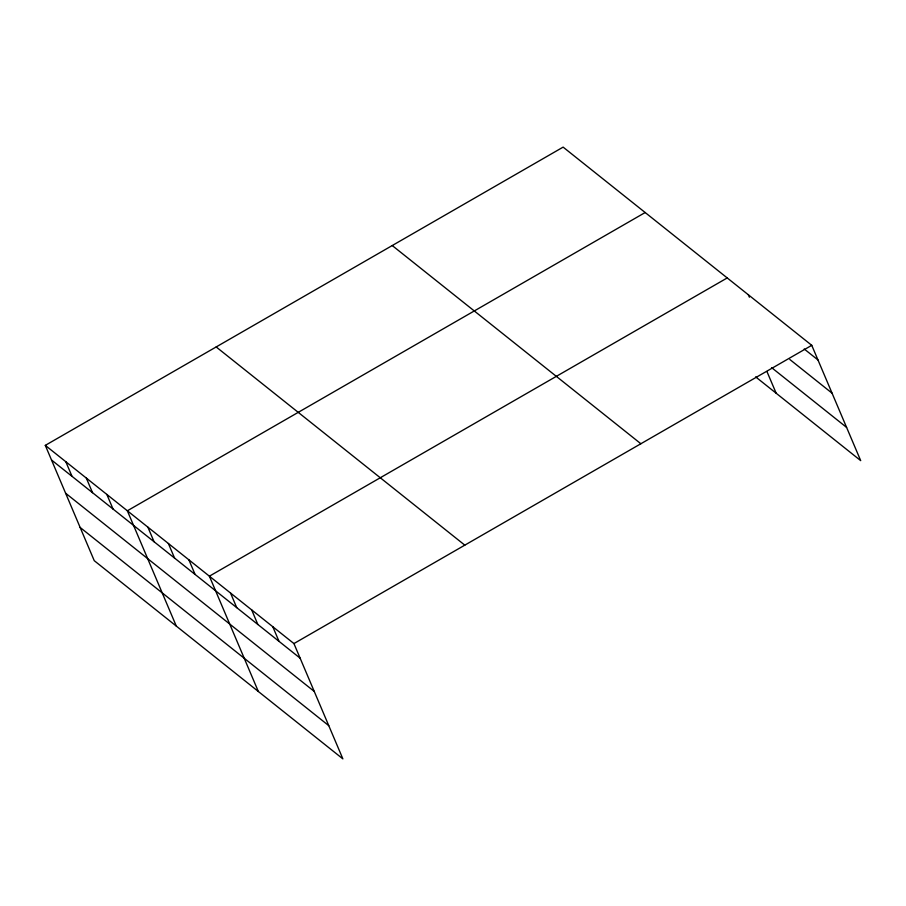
<?xml version="1.0" encoding="UTF-8"?>
<svg xmlns="http://www.w3.org/2000/svg" width="906" height="906" viewBox="0 0 906 906"><rect width="100%" height="100%" fill="white"/><g stroke="black" fill="none" stroke-linecap="round" stroke-linejoin="round"><path stroke-width="1.36" d="M45.3 445.367L293.929 643.566L342.876 758.877L94.247 560.678L45.3 445.367L563.124 147.123L811.753 345.322L860.7 460.633L755.661 376.885M645.174 212.525L127.35 510.78L176.296 626.08M727.224 277.938L209.388 576.182L258.335 691.493M293.929 643.566L811.753 345.322M804.222 348.991L817.959 359.942M789.794 359.467L832.059 393.17M771.572 367.598L846.6 427.406M392.241 245.549L640.87 443.747M216.183 346.953L464.812 545.152M51.506 459.988L300.135 658.186M65.606 493.215L314.235 691.414M80.136 527.451L328.765 725.649M748.356 294.778L749.387 297.213M766.94 371.517L776.17 393.238M272.797 626.726L279.003 641.335M251.664 609.874L257.859 624.494M230.532 593.034L236.726 607.643M188.878 559.829L195.084 574.449M168.369 543.475L174.575 558.096M147.859 527.133L154.065 541.743M106.84 494.427L113.035 509.047M86.319 478.074L92.525 492.694M65.81 461.72L72.016 476.341"/></g></svg>
